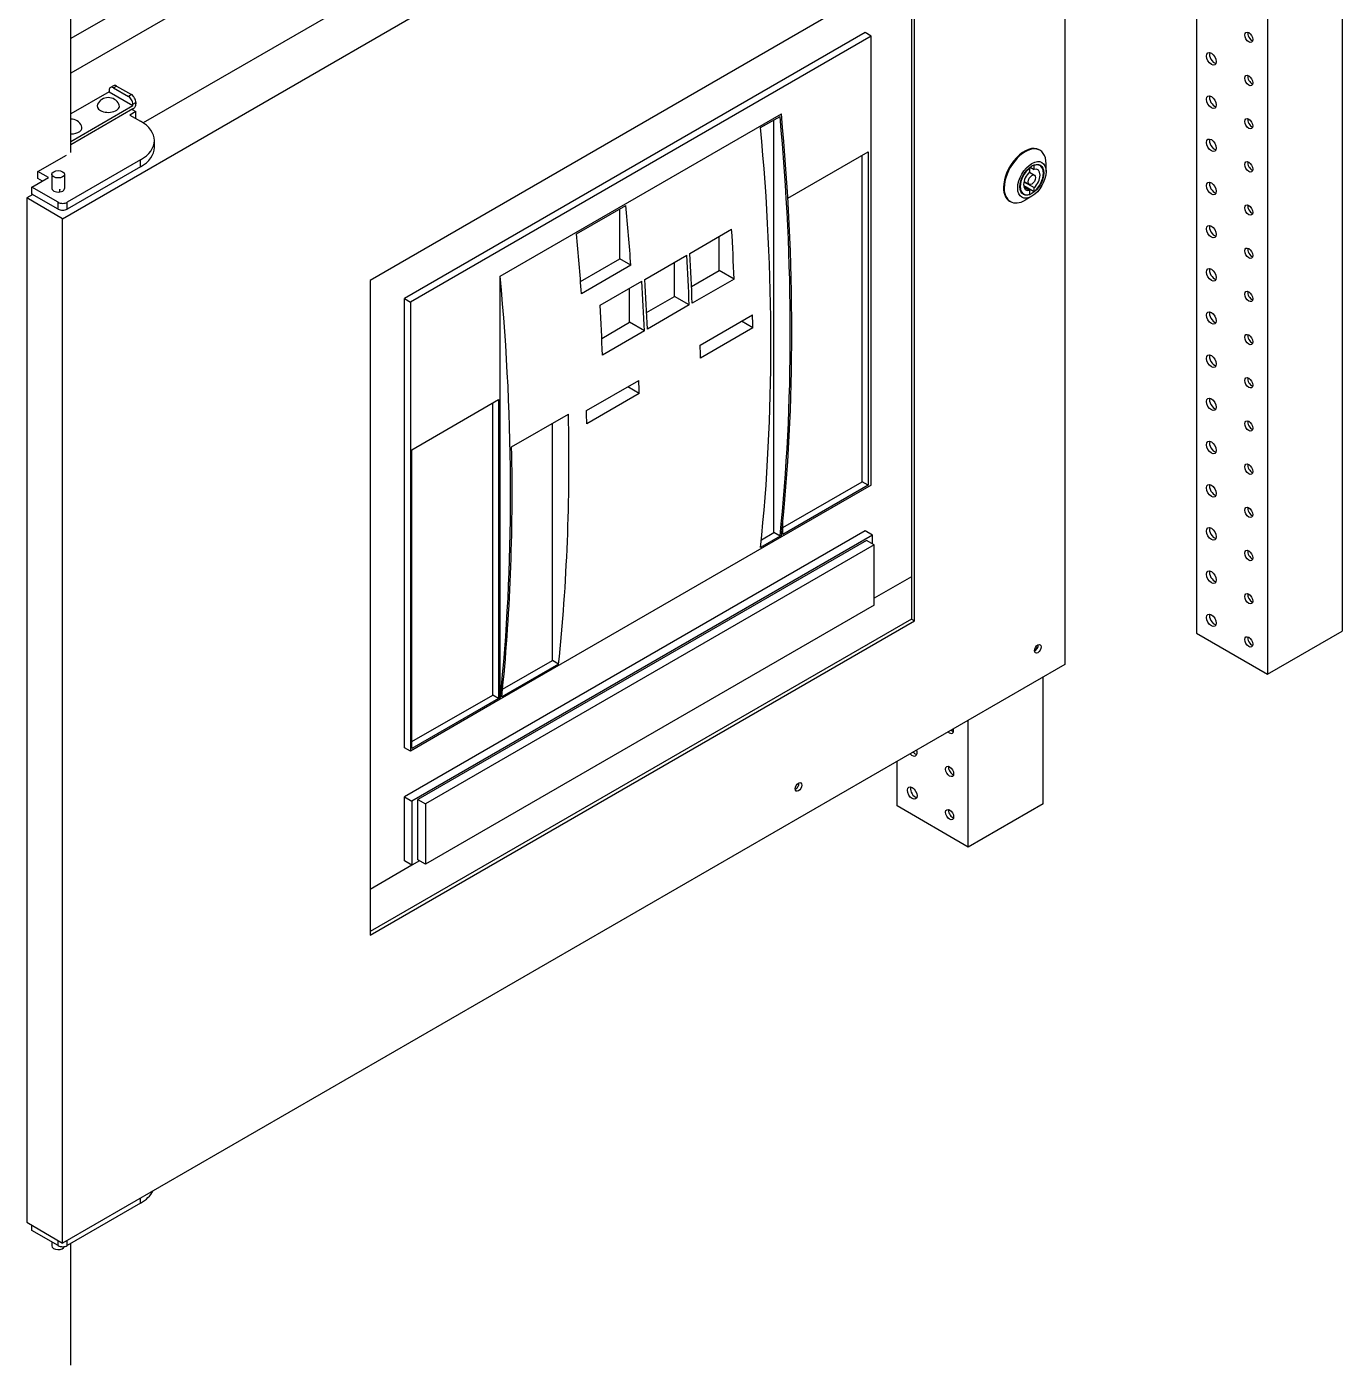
# Model space of a CAD drawing. Header units: millimetres. Extents: x -116965 to 323937, y 291661 to 566926.
# Drawn here: x -25812.8 to -25457.4, y 314653.3 to 315014.8 of the extents above; entities that cross this region are included whole.
import ezdxf

# ---------------------------------------------------------------- set-up
doc = ezdxf.new("R2010")
doc.units = ezdxf.units.MM
doc.layers.add('ALPHA', color=255, linetype='Continuous')

msp = doc.modelspace()

# ---------------------------------------------------------------- linework, layer by layer
at = {"layer": 'ALPHA'}
for p, q in [((-25496.801943, 315317.532997), (-25496.801943, 314850.963523)), ((-25457.405994, 315318.116209), (-25457.405994, 314851.546734)), ((-25477.609044, 315306.451972), (-25477.609044, 314839.882498)), ((-25543.875051, 315125.889586), (-25781.296887, 314988.814025)), ((-25803.080194, 314962.940197), (-25532.359312, 315119.240971)), ((-25532.359312, 315119.240971), (-25532.359312, 314842.565272)), ((-25643.678123, 315102.327827), (-25800.857859, 315011.580064)), ((-25639.637513, 315095.329285), (-25800.857859, 315002.248675)), ((-25800.857859, 314980.786479), (-25800.857859, 315059.403435)), ((-25572.967445, 315031.175982), (-25720.045655, 314946.260338)), ((-25573.775567, 315030.709413), (-25573.775567, 314854.812721)), ((-25572.967445, 314854.346151), (-25572.967445, 315031.175982)), ((-25586.301458, 315013.213057), (-25710.752252, 314941.361358)), ((-25584.685214, 315012.279919), (-25709.136008, 314940.428219)), ((-25584.685214, 315012.279919), (-25586.301458, 315013.213057)), ((-25584.685214, 314890.971855), (-25584.685214, 315012.279919)), ((-25790.554303, 314997.606309), (-25790.554303, 314997.233053)), ((-25789.391141, 314998.857639), (-25790.199263, 314998.391069)), ((-25789.34212, 314998.306163), (-25788.533998, 314998.772732)), ((-25789.34212, 314998.306163), (-25785.30151, 314995.973315)), ((-25788.533998, 314998.772732), (-25784.493387, 314996.439885)), ((-25790.554303, 314997.233053), (-25800.857859, 314991.284292)), ((-25790.554303, 314997.233053), (-25784.089326, 314993.500497)), ((-25784.493387, 314996.439885), (-25785.30151, 314995.973315)), ((-25784.089326, 314993.873753), (-25783.281204, 314994.340322)), ((-25783.281204, 314994.340322), (-25783.281204, 314993.967067)), ((-25800.857859, 314983.819181), (-25784.089326, 314993.500497)), ((-25784.089326, 314992.567358), (-25800.857859, 314982.886042)), ((-25783.281204, 314991.867504), (-25784.897448, 314990.934365)), ((-25784.897448, 314990.934365), (-25782.069021, 314989.301372)), ((-25784.291357, 314992.450716), (-25783.281204, 314991.867504)), ((-25784.089326, 314993.500497), (-25784.089326, 314993.873753)), ((-25783.281204, 314990.001226), (-25783.281204, 314991.867504)), ((-25684.892347, 314947.426762), (-25608.928875, 314991.284292)), ((-25614.539591, 314987.525099), (-25609.286798, 314990.5578)), ((-25610.94918, 314878.141195), (-25610.94918, 314989.598023)), ((-25778.303251, 314982.186187), (-25778.303251, 314984.052465)), ((-25809.747201, 314975.654215), (-25802.070042, 314980.086625)), ((-25607.181897, 314968.497867), (-25585.493336, 314981.019764)), ((-25587.10958, 314891.904994), (-25587.10958, 314980.086625)), ((-25585.493336, 314981.019764), (-25585.493336, 314890.971855)), ((-25539.066929, 314981.415994), (-25539.26896, 314981.532637)), ((-25782.069021, 314978.803559), (-25801.868011, 314967.372607)), ((-25782.069021, 314976.937281), (-25801.868011, 314965.506329)), ((-25782.069021, 314976.937281), (-25782.069021, 314978.803559)), ((-25541.940147, 314976.684928), (-25541.854746, 314976.635622)), ((-25541.854746, 314976.635622), (-25541.854746, 314975.556936)), ((-25541.704639, 314976.86998), (-25540.642563, 314976.25679)), ((-25540.766655, 314977.40712), (-25540.642563, 314977.335476)), ((-25540.642563, 314976.25679), (-25540.642563, 314977.335476)), ((-25539.601316, 314977.600592), (-25539.034369, 314977.273265)), ((-25537.410075, 314975.654215), (-25537.410075, 314977.753777)), ((-25811.363445, 314971.455089), (-25806.918774, 314974.021222)), ((-25809.747201, 314973.787937), (-25809.747201, 314975.654215)), ((-25806.918774, 314974.021222), (-25809.747201, 314975.654215)), ((-25808.535018, 314973.088083), (-25809.747201, 314973.787937)), ((-25806.006663, 314974.931032), (-25806.006663, 314971.105162)), ((-25802.578092, 314974.931032), (-25802.578092, 314971.105162)), ((-25543.386745, 314972.903437), (-25540.642563, 314971.319083)), ((-25543.362649, 314973.008953), (-25541.96294, 314972.200831)), ((-25541.934077, 314975.483311), (-25540.534369, 314974.675189)), ((-25811.161415, 314969.472169), (-25812.777659, 314968.53903)), ((-25811.363445, 314969.588812), (-25811.363445, 314971.455089)), ((-25804.292377, 314967.372607), (-25811.363445, 314971.455089)), ((-25804.292377, 314965.506329), (-25811.363445, 314969.588812)), ((-25803.886299, 314970.143588), (-25803.848688, 314970.92676)), ((-25544.029887, 314969.930081), (-25543.46294, 314969.602754)), ((-25543.455849, 314971.864649), (-25540.642563, 314970.240398)), ((-25543.386745, 314971.503729), (-25541.854746, 314970.619229)), ((-25541.248655, 314969.0056), (-25543.066929, 314967.955818)), ((-25541.854746, 314970.619229), (-25541.854746, 314969.540543)), ((-25540.642563, 314970.240398), (-25540.642563, 314971.319083)), ((-25803.080194, 314962.940197), (-25812.777659, 314968.53903)), ((-25812.777659, 314968.53903), (-25812.777659, 314691.863332)), ((-25804.292377, 314965.506329), (-25804.292377, 314967.372607)), ((-25801.868011, 314965.506329), (-25801.868011, 314967.372607)), ((-25664.239097, 314958.831076), (-25650.905083, 314966.529472)), ((-25652.567465, 314952.092456), (-25652.567465, 314965.569695)), ((-25547.066929, 314967.559588), (-25547.26896, 314967.67623)), ((-25803.080194, 314686.264498), (-25803.080194, 314962.940197)), ((-25633.6673, 314953.544532), (-25622.353592, 314960.076505)), ((-25625.697407, 314948.943112), (-25625.697407, 314958.145952)), ((-25663.165396, 314945.973738), (-25652.567465, 314952.092456)), ((-25649.596737, 314950.377306), (-25652.567465, 314952.092456)), ((-25645.789131, 314946.54599), (-25634.475422, 314953.077963)), ((-25637.819238, 314941.94457), (-25637.819238, 314951.14741)), ((-25684.892347, 314833.11724), (-25684.892347, 314947.426762)), ((-25649.596737, 314950.377306), (-25662.930751, 314942.678909)), ((-25633.197549, 314944.612904), (-25625.697407, 314948.943112)), ((-25621.694878, 314946.632251), (-25625.697407, 314948.943112)), ((-25720.045655, 314946.260338), (-25720.045655, 314769.430507)), ((-25657.910962, 314939.547448), (-25646.597253, 314946.079421)), ((-25649.941069, 314934.946028), (-25649.941069, 314944.148868)), ((-25621.694878, 314946.632251), (-25633.008587, 314940.100278)), ((-25710.752252, 314941.361358), (-25709.136008, 314940.428219)), ((-25710.752252, 314820.053295), (-25710.752252, 314941.361358)), ((-25709.136008, 314940.428219), (-25709.136008, 314819.120156)), ((-25645.319379, 314937.614362), (-25637.819238, 314941.94457)), ((-25633.816709, 314939.633709), (-25637.819238, 314941.94457)), ((-25633.816709, 314939.633709), (-25645.130417, 314933.101736)), ((-25630.84329, 314928.8189), (-25616.701154, 314936.983866)), ((-25657.44121, 314930.615819), (-25649.941069, 314934.946028)), ((-25645.938539, 314932.635167), (-25657.252248, 314926.103194)), ((-25645.938539, 314932.635167), (-25649.941069, 314934.946028)), ((-25616.648307, 314933.454083), (-25630.790443, 314925.289118)), ((-25616.648307, 314933.454083), (-25619.731612, 314935.23423)), ((-25661.551927, 314911.08926), (-25647.409791, 314919.254226)), ((-25647.356945, 314915.724443), (-25661.49908, 314907.559478)), ((-25647.356945, 314915.724443), (-25650.440249, 314917.50459)), ((-25708.731947, 314900.536529), (-25685.296408, 314914.067044)), ((-25686.912652, 314834.283664), (-25686.912652, 314913.133905)), ((-25685.296408, 314914.067044), (-25685.296408, 314833.350525)), ((-25681.79181, 314901.312566), (-25666.437491, 314910.177386)), ((-25670.750211, 314843.615053), (-25670.750211, 314907.687436)), ((-25708.731947, 314819.82001), (-25708.731947, 314900.536529)), ((-25584.685214, 314890.971855), (-25608.928875, 314876.974771)), ((-25608.524814, 314879.540903), (-25587.10958, 314891.904994)), ((-25585.493336, 314890.971855), (-25608.524814, 314877.674625)), ((-25585.493336, 314890.971855), (-25587.10958, 314891.904994)), ((-25586.301458, 314878.607764), (-25710.752252, 314806.756065)), ((-25608.524814, 314877.674625), (-25608.524814, 314880.96888)), ((-25584.281153, 314877.44134), (-25586.301458, 314878.607764)), ((-25584.281153, 314877.44134), (-25708.731947, 314805.589641)), ((-25585.897397, 314876.041632), (-25707.115703, 314806.056211)), ((-25583.877092, 314874.875208), (-25705.095397, 314804.889787)), ((-25608.928875, 314876.974771), (-25684.892347, 314833.11724)), ((-25609.286798, 314877.181418), (-25614.539591, 314874.148716)), ((-25614.330937, 314876.188736), (-25610.94918, 314878.141195)), ((-25609.286798, 314877.181418), (-25610.94918, 314878.141195)), ((-25583.877092, 314874.875208), (-25585.897397, 314876.041632)), ((-25584.281153, 314875.108493), (-25584.281153, 314877.44134)), ((-25583.877092, 314858.545277), (-25583.877092, 314874.875208)), ((-25573.775567, 314866.243673), (-25583.877092, 314860.411554)), ((-25583.877092, 314858.545277), (-25705.095397, 314788.559855)), ((-25573.775567, 314854.812721), (-25720.045655, 314770.363646)), ((-25720.045655, 314769.430507), (-25572.967445, 314854.346151)), ((-25573.775567, 314854.812721), (-25572.967445, 314854.346151)), ((-25496.801943, 314850.963523), (-25477.609044, 314839.882498)), ((-25477.609044, 314839.882498), (-25457.405994, 314851.546734)), ((-25539.797676, 314846.859813), (-25540.275268, 314847.135551)), ((-25532.359312, 314842.565272), (-25803.080194, 314686.264498)), ((-25669.087829, 314842.655277), (-25684.442147, 314833.790457)), ((-25684.233493, 314835.830477), (-25670.750211, 314843.615053)), ((-25669.087829, 314842.655277), (-25670.750211, 314843.615053)), ((-25538.218197, 314804.889787), (-25538.218197, 314839.182643)), ((-25684.892347, 314833.11724), (-25709.136008, 314819.120156)), ((-25708.731947, 314821.686288), (-25686.912652, 314834.283664)), ((-25685.296408, 314833.350525), (-25708.731947, 314819.82001)), ((-25685.296408, 314833.350525), (-25686.912652, 314834.283664)), ((-25558.421248, 314793.22555), (-25558.421248, 314827.518407)), ((-25709.136008, 314819.120156), (-25710.752252, 314820.053295)), ((-25577.614146, 314804.306575), (-25577.614146, 314816.437381)), ((-25710.752252, 314806.756065), (-25708.731947, 314805.589641)), ((-25710.752252, 314789.492994), (-25710.752252, 314806.756065)), ((-25707.115703, 314806.056211), (-25705.095397, 314804.889787)), ((-25707.115703, 314789.726279), (-25707.115703, 314806.056211)), ((-25708.731947, 314805.589641), (-25708.731947, 314788.326571)), ((-25705.095397, 314804.889787), (-25705.095397, 314788.559855)), ((-25558.421248, 314793.22555), (-25577.614146, 314804.306575)), ((-25538.218197, 314804.889787), (-25558.421248, 314793.22555)), ((-25708.731947, 314788.326571), (-25720.045655, 314781.794598)), ((-25708.731947, 314788.326571), (-25710.752252, 314789.492994)), ((-25706.711642, 314789.492994), (-25708.731947, 314788.326571)), ((-25705.095397, 314788.559855), (-25707.115703, 314789.726279)), ((-25782.069021, 314696.995596), (-25782.069021, 314698.395304)), ((-25782.069021, 314696.995596), (-25801.868011, 314685.564644)), ((-25812.777659, 314691.863332), (-25803.080194, 314686.264498)), ((-25811.363445, 314689.647127), (-25811.363445, 314691.046835)), ((-25804.292377, 314685.564644), (-25811.363445, 314689.647127)), ((-25804.292377, 314685.564644), (-25804.292377, 314686.964352)), ((-25801.868011, 314685.564644), (-25801.868011, 314686.964352)), ((-25806.006663, 314686.554387), (-25806.006663, 314685.47133)), ((-25800.857859, 314653.254708), (-25800.857859, 314686.147856))]:
    msp.add_line(p, q, dxfattribs=at)
for centre, end in [((-25790.756333, 314992.437594), 153.81037469), ((-25800.857859, 314986.605475), 90)]:
    msp.add_arc(centre, 3.216071, 26.18962531, end, dxfattribs=at)
for centre, major_axis, ratio, start_param, end_param in [((-25482.659807, 315011.929991), (-0.771429, 1.336153), 0.5773502692, 0.7853981634, 7.0685834706), ((-25481.851685, 315012.396561), (-0.771429, 1.336153), 0.5773502692, 0.5512855984, 2.5903070552), ((-25492.761333, 315006.097873), (-0.928571, 1.608333), 0.5773502692, 0.7853981634, 7.0685834706), ((-25491.953211, 315006.564442), (-0.928571, 1.608333), 0.5773502692, 0.4501966899, 2.6913959637), ((-25482.659807, 315000.265755), (-0.771429, 1.336153), 0.5773502692, 0.7853981634, 7.0685834706), ((-25481.851685, 315000.732324), (-0.771429, 1.336153), 0.5773502692, 0.5512855984, 2.5903070552), ((-25789.34212, 314996.906454), (-0.857143, 1.484615), 0.5773502692, 5.4977871438, 7.0685834706), ((-25788.533998, 314997.373024), (-0.857143, 1.484615), 0.5773502692, 5.4977871438, 6.2831853072), ((-25785.30151, 314994.573607), (-0.857143, 1.484615), 0.5773502692, 3.926990817, 5.4977871438), ((-25784.493387, 314995.040176), (-0.857143, 1.484615), 0.5773502692, 3.926990817, 5.4977871438), ((-25784.089326, 314993.500497), (0.571429, 0.989743), 0.5773502692, 3.926990817, 5.4977871438), ((-25492.761333, 314994.433636), (-0.928571, 1.608333), 0.5773502692, 0.7853981634, 7.0685834706), ((-25491.953211, 314994.900206), (-0.928571, 1.608333), 0.5773502692, 0.4501966899, 2.6913959637), ((-25790.756333, 314993.383855), (-3, 0), 0.5773502692, 6.0065067037, 7.0685834706), ((-25790.756333, 314993.383855), (-3, 0), 0.5773502692, 0.7853981634, 3.4182712571), ((-26041.021626, 315183.131828), (-307.25, 532.172611), 0.5773502692, 3.813765203, 4.0402164309), ((-26040.617565, 315183.365113), (-307.25, 532.172611), 0.5773502692, 3.8128292522, 4.0411523818), ((-25800.857859, 314987.551736), (-3, 0), 0.5773502692, 1.5707963268, 3.4182712571), ((-25791.160394, 314984.052465), (-12.857143, 0), 0.5773502692, 2.3561944902, 3.926990817), ((-26046.274419, 315180.099127), (-307.25, 532.172611), 0.5773502692, 3.813765203, 4.0402164309), ((-25482.659807, 314988.601518), (-0.771429, 1.336153), 0.5773502692, 0.7853981634, 7.0685834706), ((-25481.851685, 314989.068087), (-0.771429, 1.336153), 0.5773502692, 0.5512855984, 2.5903070552), ((-25492.761333, 314982.769399), (-0.928571, 1.608333), 0.5773502692, 0.7853981634, 7.0685834706), ((-25491.953211, 314983.235969), (-0.928571, 1.608333), 0.5773502692, 0.4501966899, 2.6913959637), ((-25791.160394, 314982.186187), (-12.857143, 0), 0.5773502692, 2.3561944902, 3.1415926536), ((-25543.26896, 314974.604433), (4, 6.928203), 0.5773502692, 0, 2.3561944902), ((-25543.066929, 314974.487791), (4, 6.928203), 0.5773502692, 5.4977871438, 8.6393797974), ((-25804.292377, 314974.931032), (-1.714286, 0), 0.5773502692, 0.7853981634, 7.0685834706), ((-25541.248655, 314973.43801), (2.714286, 4.701281), 0.5773502692, 2.3561944902, 8.6393797974), ((-25541.248655, 314973.43801), (2.285714, 3.958973), 0.5773502692, 2.3561944902, 8.6393797974), ((-25541.248655, 314973.43801), (2.214286, 3.835255), 0.5773502692, 0.9801758061, 3.7322131743), ((-25544.077082, 314975.071003), (1.571429, 2.721794), 0.5773502692, 5.6145843076, 5.6521005583), ((-25541.248655, 314973.43801), (2.214286, 3.835255), 0.5773502692, 4.1217684597, 6.8738058278), ((-25541.248655, 314973.43801), (1.571429, 2.721794), 0.5773502692, 4.2032174478, 6.7923568398), ((-25482.659807, 314976.937281), (-0.771429, 1.336153), 0.5773502692, 0.7853981634, 7.0685834706), ((-25481.851685, 314977.40385), (-0.771429, 1.336153), 0.5773502692, 0.5512855984, 2.5903070552), ((-25541.248655, 314973.43801), (1.571429, 2.721794), 0.5773502692, 1.0616247942, 3.6507641862), ((-25541.248655, 314973.43801), (0.714286, 1.237179), 0.5773502692, 2.3561944902, 8.6393797974), ((-25492.761333, 314971.105162), (-0.928571, 1.608333), 0.5773502692, 0.7853981634, 7.0685834706), ((-25491.953211, 314971.571732), (-0.928571, 1.608333), 0.5773502692, 0.4501966899, 2.6913959637), ((-25804.292377, 314971.105162), (-1.714286, 0), 0.5773502692, 0, 3.1415926536), ((-25804.292377, 314961.687999), (1.643162, 17.576319), 0.0278024166, 1.0199340822, 1.0719324668), ((-25804.292377, 314961.687999), (1.161997, -17.142438), 0.073523511, 2.0829855009, 2.1349838856), ((-25543.26896, 314974.604433), (4, 6.928203), 0.5773502692, 2.3561944902, 3.1415926536), ((-25543.066929, 314974.487791), (4, 6.928203), 0.5773502692, 2.3561944902, 3.926990817), ((-25544.077082, 314975.071003), (2.285714, 3.958973), 0.5773502692, 4.1239307756, 4.1425765312), ((-25803.080194, 314968.072461), (-1.714286, 0), 0.5773502692, 0.7853981634, 2.3561944902), ((-25803.080194, 314966.206183), (-1.714286, 0), 0.5773502692, 0.7853981634, 2.3561944902), ((-26082.639911, 315159.1035), (-307.25, 532.172611), 0.5773502692, 4.0093808708, 4.0402164309), ((-25482.659807, 314965.273044), (-0.771429, 1.336153), 0.5773502692, 0.7853981634, 7.0685834706), ((-25481.851685, 314965.739613), (-0.771429, 1.336153), 0.5773502692, 0.5512855984, 2.5903070552), ((-26095.973925, 315151.405104), (-307.25, 532.172611), 0.5773502692, 4.0093808708, 4.0402164309), ((-26055.769853, 315174.616935), (-307.25, 532.172611), 0.5773502692, 3.9721066669, 3.9981889294), ((-25492.761333, 314959.440926), (-0.928571, 1.608333), 0.5773502692, 0.7853981634, 7.0685834706), ((-25491.953211, 314959.907495), (-0.928571, 1.608333), 0.5773502692, 0.4501966899, 2.6913959637), ((-25482.659807, 314953.608807), (-0.771429, 1.336153), 0.5773502692, 0.7853981634, 7.0685834706), ((-25481.851685, 314954.075377), (-0.771429, 1.336153), 0.5773502692, 0.5512855984, 2.5903070552), ((-26067.891684, 315167.618393), (-307.25, 532.172611), 0.5773502692, 3.9721066669, 3.9981889294), ((-26067.083562, 315168.084963), (-307.25, 532.172611), 0.5773502692, 3.9721066669, 3.9981889294), ((-26116.581036, 315139.507582), (-307.25, 532.172611), 0.5773502692, 3.8128292522, 4.0411523818), ((-25492.761333, 314947.776689), (-0.928571, 1.608333), 0.5773502692, 0.7853981634, 7.0685834706), ((-25491.953211, 314948.243258), (-0.928571, 1.608333), 0.5773502692, 0.4501966899, 2.6913959637), ((-26080.013514, 315160.619851), (-307.25, 532.172611), 0.5773502692, 3.9721066669, 3.9981889294), ((-26079.205392, 315161.08642), (-307.25, 532.172611), 0.5773502692, 3.9721066669, 3.9981889294), ((-25482.659807, 314941.94457), (-0.771429, 1.336153), 0.5773502692, 0.7853981634, 7.0685834706), ((-25481.851685, 314942.41114), (-0.771429, 1.336153), 0.5773502692, 0.5512855984, 2.5903070552), ((-26091.327223, 315154.087878), (-307.25, 532.172611), 0.5773502692, 3.9721066669, 3.9981889294), ((-26051.123152, 315177.29971), (-307.25, 532.172611), 0.5773502692, 3.9409398919, 3.9479152777), ((-25492.761333, 314936.112452), (-0.928571, 1.608333), 0.5773502692, 0.7853981634, 7.0685834706), ((-25491.953211, 314936.579021), (-0.928571, 1.608333), 0.5773502692, 0.4501966899, 2.6913959637), ((-25482.659807, 314930.280333), (-0.771429, 1.336153), 0.5773502692, 0.7853981634, 7.0685834706), ((-25481.851685, 314930.746903), (-0.771429, 1.336153), 0.5773502692, 0.5512855984, 2.5903070552), ((-26065.265287, 315169.134744), (-307.25, 532.172611), 0.5773502692, 3.9409398919, 3.9479152777), ((-25492.761333, 314924.448215), (-0.928571, 1.608333), 0.5773502692, 0.7853981634, 7.0685834706), ((-25491.953211, 314924.914784), (-0.928571, 1.608333), 0.5773502692, 0.4501966899, 2.6913959637), ((-26081.831789, 315159.57007), (-307.25, 532.172611), 0.5773502692, 3.9409398919, 3.9479152777), ((-25482.659807, 314918.616096), (-0.771429, 1.336153), 0.5773502692, 0.7853981634, 7.0685834706), ((-25481.851685, 314919.082666), (-0.771429, 1.336153), 0.5773502692, 0.5512855984, 2.5903070552), ((-25492.761333, 314912.783978), (-0.928571, 1.608333), 0.5773502692, 0.7853981634, 7.0685834706), ((-25491.953211, 314913.250547), (-0.928571, 1.608333), 0.5773502692, 0.4501966899, 2.6913959637), ((-26095.973925, 315151.405104), (-307.25, 532.172611), 0.5773502692, 3.9409398919, 3.9479152777), ((-26100.822657, 315148.605687), (-307.25, 532.172611), 0.5773502692, 3.813765203, 3.9516358783), ((-25482.659807, 314906.95186), (-0.771429, 1.336153), 0.5773502692, 0.7853981634, 7.0685834706), ((-25481.851685, 314907.418429), (-0.771429, 1.336153), 0.5773502692, 0.5512855984, 2.5903070552), ((-26116.176975, 315139.740867), (-307.25, 532.172611), 0.5773502692, 3.813765203, 3.9516358783), ((-25492.761333, 314901.119741), (-0.928571, 1.608333), 0.5773502692, 0.7853981634, 7.0685834706), ((-25491.953211, 314901.586311), (-0.928571, 1.608333), 0.5773502692, 0.4501966899, 2.6913959637), ((-25482.659807, 314895.287623), (-0.771429, 1.336153), 0.5773502692, 0.7853981634, 7.0685834706), ((-25481.851685, 314895.754192), (-0.771429, 1.336153), 0.5773502692, 0.5512855984, 2.5903070552), ((-25492.761333, 314889.455504), (-0.928571, 1.608333), 0.5773502692, 0.7853981634, 7.0685834706), ((-25491.953211, 314889.922074), (-0.928571, 1.608333), 0.5773502692, 0.4501966899, 2.6913959637), ((-25482.659807, 314883.623386), (-0.771429, 1.336153), 0.5773502692, 0.7853981634, 7.0685834706), ((-25481.851685, 314884.089955), (-0.771429, 1.336153), 0.5773502692, 0.5512855984, 2.5903070552), ((-25492.761333, 314877.791267), (-0.928571, 1.608333), 0.5773502692, 0.7853981634, 7.0685834706), ((-25491.953211, 314878.257837), (-0.928571, 1.608333), 0.5773502692, 0.4501966899, 2.6913959637), ((-25482.659807, 314871.959149), (-0.771429, 1.336153), 0.5773502692, 0.7853981634, 7.0685834706), ((-25481.851685, 314872.425718), (-0.771429, 1.336153), 0.5773502692, 0.5512855984, 2.5903070552), ((-25492.761333, 314866.127031), (-0.928571, 1.608333), 0.5773502692, 0.7853981634, 7.0685834706), ((-25491.953211, 314866.5936), (-0.928571, 1.608333), 0.5773502692, 0.4501966899, 2.6913959637), ((-25482.659807, 314860.294912), (-0.771429, 1.336153), 0.5773502692, 0.7853981634, 7.0685834706), ((-25481.851685, 314860.761482), (-0.771429, 1.336153), 0.5773502692, 0.5512855984, 2.5903070552), ((-25492.761333, 314854.462794), (-0.928571, 1.608333), 0.5773502692, 0.7853981634, 7.0685834706), ((-25491.953211, 314854.929363), (-0.928571, 1.608333), 0.5773502692, 0.4501966899, 2.6913959637), ((-25482.659807, 314848.630675), (-0.771429, 1.336153), 0.5773502692, 0.7853981634, 7.0685834706), ((-25481.851685, 314849.097245), (-0.771429, 1.336153), 0.5773502692, 0.5512855984, 2.5903070552), ((-25539.632411, 314846.764397), (0.642857, 1.113461), 0.5773502692, 2.3561944902, 8.6393797974), ((-25540.440533, 314847.230967), (0.642857, 1.113461), 0.5773502692, 3.8212664725, 5.6035114883), ((-25563.472011, 314825.302201), (-0.771429, 1.336153), 0.5773502692, 1.9745110135, 4.3086742937), ((-25562.663889, 314825.768771), (-0.771429, 1.336153), 0.5773502692, 1.9745110135, 2.3561944902), ((-25562.663889, 314825.768771), (-0.771429, 1.336153), 0.5773502692, 2.3561944902, 2.5903070552), ((-25573.573536, 314819.470083), (-0.928571, 1.608333), 0.5773502692, 1.9032432785, 4.3799420286), ((-25572.765414, 314819.936653), (-0.928571, 1.608333), 0.5773502692, 1.9032432785, 2.3561944902), ((-25572.765414, 314819.936653), (-0.928571, 1.608333), 0.5773502692, 2.3561944902, 2.6913959637), ((-25563.472011, 314813.637965), (-0.771429, 1.336153), 0.5773502692, 0.7853981634, 7.0685834706), ((-25562.663889, 314814.104534), (-0.771429, 1.336153), 0.5773502692, 0.5512855984, 2.3561944902), ((-25604.282174, 314809.438839), (0.642857, 1.113461), 0.5773502692, 2.3561944902, 8.6393797974), ((-25605.090296, 314809.905409), (0.642857, 1.113461), 0.5773502692, 3.8212664725, 5.6035114883), ((-25573.573536, 314807.805846), (-0.928571, 1.608333), 0.5773502692, 0.7853981634, 7.0685834706), ((-25562.663889, 314814.104534), (-0.771429, 1.336153), 0.5773502692, 2.3561944902, 2.5903070552), ((-25572.765414, 314808.272416), (-0.928571, 1.608333), 0.5773502692, 0.4501966899, 2.3561944902), ((-25572.765414, 314808.272416), (-0.928571, 1.608333), 0.5773502692, 2.3561944902, 2.6913959637), ((-25563.472011, 314801.973728), (-0.771429, 1.336153), 0.5773502692, 0.7853981634, 7.0685834706), ((-25562.663889, 314802.440297), (-0.771429, 1.336153), 0.5773502692, 0.5512855984, 2.3561944902), ((-25562.663889, 314802.440297), (-0.771429, 1.336153), 0.5773502692, 2.3561944902, 2.5903070552), ((-25791.160394, 314702.244503), (-12.857143, 0), 0.5773502692, 2.3561944902, 2.878509312), ((-25804.292377, 314685.47133), (-1.714286, 0), 0.5773502692, 0, 2.9823802448), ((-25803.080194, 314686.264498), (-1.714286, 0), 0.5773502692, 0.7853981634, 2.3561944902)]:
    msp.add_ellipse(centre, major_axis=major_axis, ratio=ratio, start_param=start_param, end_param=end_param, dxfattribs=at)

doc.saveas('drawing.dxf')
